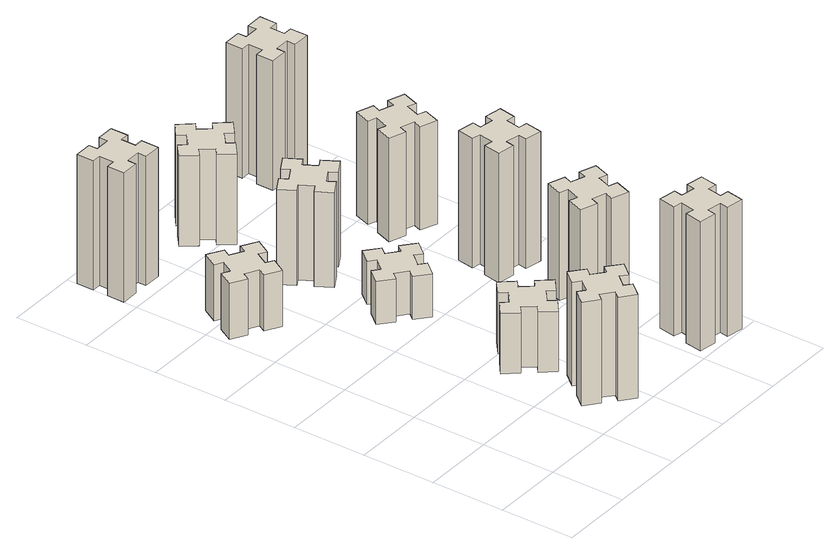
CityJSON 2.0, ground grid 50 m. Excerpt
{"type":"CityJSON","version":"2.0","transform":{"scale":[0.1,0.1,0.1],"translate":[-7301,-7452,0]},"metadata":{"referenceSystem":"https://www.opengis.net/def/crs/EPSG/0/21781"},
"CityObjects":{
"building1":{"type":"Building","attributes":{"class":"1000","function":"1000","usage":"1000","yearOfConstruction":2016,"roofType":"1000","measuredHeight":39,"storeysAboveGround":30,"storeysBelowGround":0},"geometry":[{"type":"Solid","lod":"1","boundaries":[[[[0,1,2,3,4,5,6,7,8,9,10,11,12,13,14,15,16,17,18,19]],[[17,16,20,21]],[[16,15,22,20]],[[15,14,23,22]],[[14,13,24,23]],[[13,12,25,24]],[[12,11,26,25]],[[11,10,27,26]],[[10,9,28,27]],[[9,8,29,28]],[[8,7,30,29]],[[7,6,31,30]],[[6,5,32,31]],[[5,4,33,32]],[[4,3,34,33]],[[3,2,35,34]],[[2,1,36,35]],[[1,0,37,36]],[[0,19,38,37]],[[19,18,39,38]],[[18,17,21,39]],[[24,25,26,27,28,29,30,31,32,33,34,35,36,37,38,39,21,20,22,23]]]]}]},
"building2":{"type":"Building","attributes":{"class":"1000","function":"1000","usage":"1000","yearOfConstruction":2016,"roofType":"1000","measuredHeight":72,"storeysAboveGround":30,"storeysBelowGround":0},"geometry":[{"type":"Solid","lod":"1","boundaries":[[[[40,41,42,43,44,45,46,47,48,49,50,51,52,53,54,55,56,57,58,59]],[[57,56,60,61]],[[56,55,62,60]],[[55,54,63,62]],[[54,53,64,63]],[[53,52,65,64]],[[52,51,66,65]],[[51,50,67,66]],[[50,49,68,67]],[[49,48,69,68]],[[48,47,70,69]],[[47,46,71,70]],[[46,45,72,71]],[[45,44,73,72]],[[44,43,74,73]],[[43,42,75,74]],[[42,41,76,75]],[[41,40,77,76]],[[40,59,78,77]],[[59,58,79,78]],[[58,57,61,79]],[[64,65,66,67,68,69,70,71,72,73,74,75,76,77,78,79,61,60,62,63]]]]}]},
"building3":{"type":"Building","attributes":{"class":"1000","function":"1000","usage":"1000","yearOfConstruction":2016,"roofType":"1000","measuredHeight":90,"storeysAboveGround":30,"storeysBelowGround":0},"geometry":[{"type":"Solid","lod":"1","boundaries":[[[[80,81,82,83,84,85,86,87,88,89,90,91,92,93,94,95,96,97,98,99]],[[97,96,100,101]],[[96,95,102,100]],[[95,94,103,102]],[[94,93,104,103]],[[93,92,105,104]],[[92,91,106,105]],[[91,90,107,106]],[[90,89,108,107]],[[89,88,109,108]],[[88,87,110,109]],[[87,86,111,110]],[[86,85,112,111]],[[85,84,113,112]],[[84,83,114,113]],[[83,82,115,114]],[[82,81,116,115]],[[81,80,117,116]],[[80,99,118,117]],[[99,98,119,118]],[[98,97,101,119]],[[104,105,106,107,108,109,110,111,112,113,114,115,116,117,118,119,101,100,102,103]]]]}]},
"building4":{"type":"Building","attributes":{"class":"1000","function":"1000","usage":"1000","yearOfConstruction":2016,"roofType":"1000","measuredHeight":42,"storeysAboveGround":30,"storeysBelowGround":0},"geometry":[{"type":"Solid","lod":"1","boundaries":[[[[120,121,122,123,124,125,126,127,128,129,130,131,132,133,134,135,136,137,138,139]],[[137,136,140,141]],[[136,135,142,140]],[[135,134,143,142]],[[134,133,144,143]],[[133,132,145,144]],[[132,131,146,145]],[[131,130,147,146]],[[130,129,148,147]],[[129,128,149,148]],[[128,127,150,149]],[[127,126,151,150]],[[126,125,152,151]],[[125,124,153,152]],[[124,123,154,153]],[[123,122,155,154]],[[122,121,156,155]],[[121,120,157,156]],[[120,139,158,157]],[[139,138,159,158]],[[138,137,141,159]],[[144,145,146,147,148,149,150,151,152,153,154,155,156,157,158,159,141,140,142,143]]]]}]},
"building5":{"type":"Building","attributes":{"class":"1000","function":"1000","usage":"1000","yearOfConstruction":2016,"roofType":"1000","measuredHeight":30,"storeysAboveGround":30,"storeysBelowGround":0},"geometry":[{"type":"Solid","lod":"1","boundaries":[[[[160,161,162,163,164,165,166,167,168,169,170,171,172,173,174,175,176,177,178,179]],[[177,176,180,181]],[[176,175,182,180]],[[175,174,183,182]],[[174,173,184,183]],[[173,172,185,184]],[[172,171,186,185]],[[171,170,187,186]],[[170,169,188,187]],[[169,168,189,188]],[[168,167,190,189]],[[167,166,191,190]],[[166,165,192,191]],[[165,164,193,192]],[[164,163,194,193]],[[163,162,195,194]],[[162,161,196,195]],[[161,160,197,196]],[[160,179,198,197]],[[179,178,199,198]],[[178,177,181,199]],[[184,185,186,187,188,189,190,191,192,193,194,195,196,197,198,199,181,180,182,183]]]]}]},
"building6":{"type":"Building","attributes":{"class":"1000","function":"1000","usage":"1000","yearOfConstruction":2016,"roofType":"1000","measuredHeight":66,"storeysAboveGround":30,"storeysBelowGround":0},"geometry":[{"type":"Solid","lod":"1","boundaries":[[[[200,201,202,203,204,205,206,207,208,209,210,211,212,213,214,215,216,217,218,219]],[[217,216,220,221]],[[216,215,222,220]],[[215,214,223,222]],[[214,213,224,223]],[[213,212,225,224]],[[212,211,226,225]],[[211,210,227,226]],[[210,209,228,227]],[[209,208,229,228]],[[208,207,230,229]],[[207,206,231,230]],[[206,205,232,231]],[[205,204,233,232]],[[204,203,234,233]],[[203,202,235,234]],[[202,201,236,235]],[[201,200,237,236]],[[200,219,238,237]],[[219,218,239,238]],[[218,217,221,239]],[[224,225,226,227,228,229,230,231,232,233,234,235,236,237,238,239,221,220,222,223]]]]}]},
"building7":{"type":"Building","attributes":{"class":"1000","function":"1000","usage":"1000","yearOfConstruction":2016,"roofType":"1000","measuredHeight":90,"storeysAboveGround":30,"storeysBelowGround":0},"geometry":[{"type":"Solid","lod":"1","boundaries":[[[[240,241,242,243,244,245,246,247,248,249,250,251,252,253,254,255,256,257,258,259]],[[257,256,260,261]],[[256,255,262,260]],[[255,254,263,262]],[[254,253,264,263]],[[253,252,265,264]],[[252,251,266,265]],[[251,250,267,266]],[[250,249,268,267]],[[249,248,269,268]],[[248,247,270,269]],[[247,246,271,270]],[[246,245,272,271]],[[245,244,273,272]],[[244,243,274,273]],[[243,242,275,274]],[[242,241,276,275]],[[241,240,277,276]],[[240,259,278,277]],[[259,258,279,278]],[[258,257,261,279]],[[264,265,266,267,268,269,270,271,272,273,274,275,276,277,278,279,261,260,262,263]]]]}]},
"building8":{"type":"Building","attributes":{"class":"1000","function":"1000","usage":"1000","yearOfConstruction":2016,"roofType":"1000","measuredHeight":63,"storeysAboveGround":30,"storeysBelowGround":0},"geometry":[{"type":"Solid","lod":"1","boundaries":[[[[280,281,282,283,284,285,286,287,288,289,290,291,292,293,294,295,296,297,298,299]],[[297,296,300,301]],[[296,295,302,300]],[[295,294,303,302]],[[294,293,304,303]],[[293,292,305,304]],[[292,291,306,305]],[[291,290,307,306]],[[290,289,308,307]],[[289,288,309,308]],[[288,287,310,309]],[[287,286,311,310]],[[286,285,312,311]],[[285,284,313,312]],[[284,283,314,313]],[[283,282,315,314]],[[282,281,316,315]],[[281,280,317,316]],[[280,299,318,317]],[[299,298,319,318]],[[298,297,301,319]],[[304,305,306,307,308,309,310,311,312,313,314,315,316,317,318,319,301,300,302,303]]]]}]},
"building9":{"type":"Building","attributes":{"class":"1000","function":"1000","usage":"1000","yearOfConstruction":2016,"roofType":"1000","measuredHeight":75,"storeysAboveGround":30,"storeysBelowGround":0},"geometry":[{"type":"Solid","lod":"1","boundaries":[[[[320,321,322,323,324,325,326,327,328,329,330,331,332,333,334,335,336,337,338,339]],[[337,336,340,341]],[[336,335,342,340]],[[335,334,343,342]],[[334,333,344,343]],[[333,332,345,344]],[[332,331,346,345]],[[331,330,347,346]],[[330,329,348,347]],[[329,328,349,348]],[[328,327,350,349]],[[327,326,351,350]],[[326,325,352,351]],[[325,324,353,352]],[[324,323,354,353]],[[323,322,355,354]],[[322,321,356,355]],[[321,320,357,356]],[[320,339,358,357]],[[339,338,359,358]],[[338,337,341,359]],[[344,345,346,347,348,349,350,351,352,353,354,355,356,357,358,359,341,340,342,343]]]]}]},
"building10":{"type":"Building","attributes":{"class":"1000","function":"1000","usage":"1000","yearOfConstruction":2016,"roofType":"1000","measuredHeight":90,"storeysAboveGround":30,"storeysBelowGround":0},"geometry":[{"type":"Solid","lod":"1","boundaries":[[[[360,361,362,363,364,365,366,367,368,369,370,371,372,373,374,375,376,377,378,379]],[[377,376,380,381]],[[376,375,382,380]],[[375,374,383,382]],[[374,373,384,383]],[[373,372,385,384]],[[372,371,386,385]],[[371,370,387,386]],[[370,369,388,387]],[[369,368,389,388]],[[368,367,390,389]],[[367,366,391,390]],[[366,365,392,391]],[[365,364,393,392]],[[364,363,394,393]],[[363,362,395,394]],[[362,361,396,395]],[[361,360,397,396]],[[360,379,398,397]],[[379,378,399,398]],[[378,377,381,399]],[[384,385,386,387,388,389,390,391,392,393,394,395,396,397,398,399,381,380,382,383]]]]}]},
"building11":{"type":"Building","attributes":{"class":"1000","function":"1000","usage":"1000","yearOfConstruction":2016,"roofType":"1000","measuredHeight":72,"storeysAboveGround":30,"storeysBelowGround":0},"geometry":[{"type":"Solid","lod":"1","boundaries":[[[[400,401,402,403,404,405,406,407,408,409,410,411,412,413,414,415,416,417,418,419]],[[417,416,420,421]],[[416,415,422,420]],[[415,414,423,422]],[[414,413,424,423]],[[413,412,425,424]],[[412,411,426,425]],[[411,410,427,426]],[[410,409,428,427]],[[409,408,429,428]],[[408,407,430,429]],[[407,406,431,430]],[[406,405,432,431]],[[405,404,433,432]],[[404,403,434,433]],[[403,402,435,434]],[[402,401,436,435]],[[401,400,437,436]],[[400,419,438,437]],[[419,418,439,438]],[[418,417,421,439]],[[424,425,426,427,428,429,430,431,432,433,434,435,436,437,438,439,421,420,422,423]]]]}]},
"building12":{"type":"Building","attributes":{"class":"1000","function":"1000","usage":"1000","yearOfConstruction":2016,"roofType":"1000","measuredHeight":90,"storeysAboveGround":30,"storeysBelowGround":0},"geometry":[{"type":"Solid","lod":"1","boundaries":[[[[440,441,442,443,444,445,446,447,448,449,450,451,452,453,454,455,456,457,458,459]],[[457,456,460,461]],[[456,455,462,460]],[[455,454,463,462]],[[454,453,464,463]],[[453,452,465,464]],[[452,451,466,465]],[[451,450,467,466]],[[450,449,468,467]],[[449,448,469,468]],[[448,447,470,469]],[[447,446,471,470]],[[446,445,472,471]],[[445,444,473,472]],[[444,443,474,473]],[[443,442,475,474]],[[442,441,476,475]],[[441,440,477,476]],[[440,459,478,477]],[[459,458,479,478]],[[458,457,461,479]],[[464,465,466,467,468,469,470,471,472,473,474,475,476,477,478,479,461,460,462,463]]]]}]}
},
"vertices":[
[346,2327,0],[396,2414,0],[448,2384,0],[508,2488,0],[404,2548,0],[374,2496,0],[287,2546,0],[317,2598,0],[213,2658,0],[153,2554,0],[205,2524,0],[155,2437,0],[103,2467,0],[43,2363,0],[147,2303,0],[177,2355,0],[264,2305,0],[234,2253,0],[338,2193,0],[398,2297,0],[264,2305,390],[234,2253,390],[177,2355,390],[147,2303,390],[43,2363,390],[103,2467,390],[155,2437,390],[205,2524,390],[153,2554,390],[213,2658,390],[317,2598,390],[287,2546,390],[374,2496,390],[404,2548,390],[508,2488,390],[448,2384,390],[396,2414,390],[346,2327,390],[398,2297,390],[338,2193,390],
[806,253,0],[883,189,0],[844,143,0],[936,66,0],[1013,158,0],[967,196,0],[1032,273,0],[1078,234,0],[1155,326,0],[1063,403,0],[1024,357,0],[948,422,0],[986,468,0],[894,545,0],[817,453,0],[863,414,0],[799,338,0],[753,376,0],[676,284,0],[768,207,0],[799,338,720],[753,376,720],[863,414,720],[817,453,720],[894,545,720],[986,468,720],[948,422,720],[1024,357,720],[1063,403,720],[1155,326,720],[1078,234,720],[1032,273,720],[967,196,720],[1013,158,720],[936,66,720],[844,143,720],[883,189,720],[806,253,720],[768,207,720],[676,284,720],
[285,3215,0],[285,3315,0],[345,3315,0],[345,3435,0],[225,3435,0],[225,3375,0],[125,3375,0],[125,3435,0],[5,3435,0],[5,3315,0],[65,3315,0],[65,3215,0],[5,3215,0],[5,3095,0],[125,3095,0],[125,3155,0],[225,3155,0],[225,3095,0],[345,3095,0],[345,3215,0],[225,3155,900],[225,3095,900],[125,3155,900],[125,3095,900],[5,3095,900],[5,3215,900],[65,3215,900],[65,3315,900],[5,3315,900],[5,3435,900],[125,3435,900],[125,3375,900],[225,3375,900],[225,3435,900],[345,3435,900],[345,3315,900],[285,3315,900],[285,3215,900],[345,3215,900],[345,3095,900],
[883,962,0],[806,897,0],[768,943,0],[676,866,0],[753,774,0],[799,813,0],[863,736,0],[817,698,0],[894,606,0],[986,683,0],[948,729,0],[1024,793,0],[1063,747,0],[1155,824,0],[1078,916,0],[1032,878,0],[967,954,0],[1013,993,0],[936,1085,0],[844,1008,0],[967,954,420],[1013,993,420],[1032,878,420],[1078,916,420],[1155,824,420],[1063,747,420],[1024,793,420],[948,729,420],[986,683,420],[894,606,420],[817,698,420],[863,736,420],[799,813,420],[753,774,420],[676,866,420],[768,943,420],[806,897,420],[883,962,420],[844,1008,420],[936,1085,420],
[1024,1837,0],[948,1902,0],[986,1948,0],[894,2025,0],[817,1933,0],[863,1894,0],[799,1818,0],[753,1856,0],[676,1764,0],[768,1687,0],[806,1733,0],[883,1669,0],[844,1623,0],[936,1546,0],[1013,1638,0],[967,1676,0],[1032,1753,0],[1078,1714,0],[1155,1806,0],[1063,1883,0],[1032,1753,300],[1078,1714,300],[967,1676,300],[1013,1638,300],[936,1546,300],[844,1623,300],[883,1669,300],[806,1733,300],[768,1687,300],[676,1764,300],[753,1856,300],[799,1818,300],[863,1894,300],[817,1933,300],[894,2025,300],[986,1948,300],[948,1902,300],[1024,1837,300],[1063,1883,300],[1155,1806,300],
[795,2414,0],[845,2327,0],[793,2297,0],[853,2193,0],[957,2253,0],[927,2305,0],[1014,2355,0],[1044,2303,0],[1148,2363,0],[1088,2467,0],[1036,2437,0],[986,2524,0],[1038,2554,0],[978,2658,0],[874,2598,0],[904,2546,0],[817,2496,0],[787,2548,0],[683,2488,0],[743,2384,0],[817,2496,660],[787,2548,660],[904,2546,660],[874,2598,660],[978,2658,660],[1038,2554,660],[986,2524,660],[1036,2437,660],[1088,2467,660],[1148,2363,660],[1044,2303,660],[1014,2355,660],[927,2305,660],[957,2253,660],[853,2193,660],[793,2297,660],[845,2327,660],[795,2414,660],[743,2384,660],[683,2488,660],
[1824,305,0],[1725,322,0],[1736,381,0],[1617,402,0],[1597,284,0],[1656,274,0],[1638,175,0],[1579,186,0],[1558,67,0],[1677,47,0],[1687,106,0],[1785,88,0],[1775,29,0],[1893,8,0],[1914,127,0],[1855,137,0],[1872,235,0],[1931,225,0],[1952,343,0],[1834,364,0],[1872,235,900],[1931,225,900],[1855,137,900],[1914,127,900],[1893,8,900],[1775,29,900],[1785,88,900],[1687,106,900],[1677,47,900],[1558,67,900],[1579,186,900],[1638,175,900],[1656,274,900],[1597,284,900],[1617,402,900],[1736,381,900],[1725,322,900],[1824,305,900],[1834,364,900],[1952,343,900],
[1032,3198,0],[967,3274,0],[1013,3313,0],[936,3405,0],[844,3328,0],[883,3282,0],[806,3217,0],[768,3263,0],[676,3186,0],[753,3094,0],[799,3133,0],[863,3056,0],[817,3018,0],[894,2926,0],[986,3003,0],[948,3049,0],[1024,3113,0],[1063,3067,0],[1155,3144,0],[1078,3236,0],[1024,3113,630],[1063,3067,630],[948,3049,630],[986,3003,630],[894,2926,630],[817,3018,630],[863,3056,630],[799,3133,630],[753,3094,630],[676,3186,630],[768,3263,630],[806,3217,630],[883,3282,630],[844,3328,630],[936,3405,630],[1013,3313,630],[967,3274,630],[1032,3198,630],[1078,3236,630],[1155,3144,630],
[1571,859,0],[1665,825,0],[1644,769,0],[1757,727,0],[1798,840,0],[1742,861,0],[1776,955,0],[1832,934,0],[1873,1047,0],[1760,1088,0],[1740,1032,0],[1646,1066,0],[1667,1122,0],[1554,1163,0],[1513,1050,0],[1569,1030,0],[1535,936,0],[1479,957,0],[1437,844,0],[1550,803,0],[1535,936,750],[1479,957,750],[1569,1030,750],[1513,1050,750],[1554,1163,750],[1667,1122,750],[1646,1066,750],[1740,1032,750],[1760,1088,750],[1873,1047,750],[1832,934,750],[1776,955,750],[1742,861,750],[1798,840,750],[1757,727,750],[1644,769,750],[1665,825,750],[1571,859,750],[1550,803,750],[1437,844,750],
[1587,1486,0],[1685,1468,0],[1675,1409,0],[1793,1388,0],[1814,1507,0],[1755,1517,0],[1772,1615,0],[1831,1605,0],[1852,1723,0],[1734,1744,0],[1724,1685,0],[1625,1702,0],[1636,1761,0],[1517,1782,0],[1497,1664,0],[1556,1654,0],[1538,1555,0],[1479,1566,0],[1458,1447,0],[1577,1427,0],[1538,1555,900],[1479,1566,900],[1556,1654,900],[1497,1664,900],[1517,1782,900],[1636,1761,900],[1625,1702,900],[1724,1685,900],[1734,1744,900],[1852,1723,900],[1831,1605,900],[1772,1615,900],[1755,1517,900],[1814,1507,900],[1793,1388,900],[1675,1409,900],[1685,1468,900],[1587,1486,900],[1577,1427,900],[1458,1447,900],
[1740,2412,0],[1646,2446,0],[1667,2502,0],[1554,2543,0],[1513,2430,0],[1569,2410,0],[1535,2316,0],[1479,2337,0],[1437,2224,0],[1550,2183,0],[1571,2239,0],[1665,2205,0],[1644,2149,0],[1757,2107,0],[1798,2220,0],[1742,2241,0],[1776,2335,0],[1832,2314,0],[1873,2427,0],[1760,2468,0],[1776,2335,720],[1832,2314,720],[1742,2241,720],[1798,2220,720],[1757,2107,720],[1644,2149,720],[1665,2205,720],[1571,2239,720],[1550,2183,720],[1437,2224,720],[1479,2337,720],[1535,2316,720],[1569,2410,720],[1513,2430,720],[1554,2543,720],[1667,2502,720],[1646,2446,720],[1740,2412,720],[1760,2468,720],[1873,2427,720],
[1605,3155,0],[1705,3155,0],[1705,3095,0],[1825,3095,0],[1825,3215,0],[1765,3215,0],[1765,3315,0],[1825,3315,0],[1825,3435,0],[1705,3435,0],[1705,3375,0],[1605,3375,0],[1605,3435,0],[1485,3435,0],[1485,3315,0],[1545,3315,0],[1545,3215,0],[1485,3215,0],[1485,3095,0],[1605,3095,0],[1545,3215,900],[1485,3215,900],[1545,3315,900],[1485,3315,900],[1485,3435,900],[1605,3435,900],[1605,3375,900],[1705,3375,900],[1705,3435,900],[1825,3435,900],[1825,3315,900],[1765,3315,900],[1765,3215,900],[1825,3215,900],[1825,3095,900],[1705,3095,900],[1705,3155,900],[1605,3155,900],[1605,3095,900],[1485,3095,900]
]}
